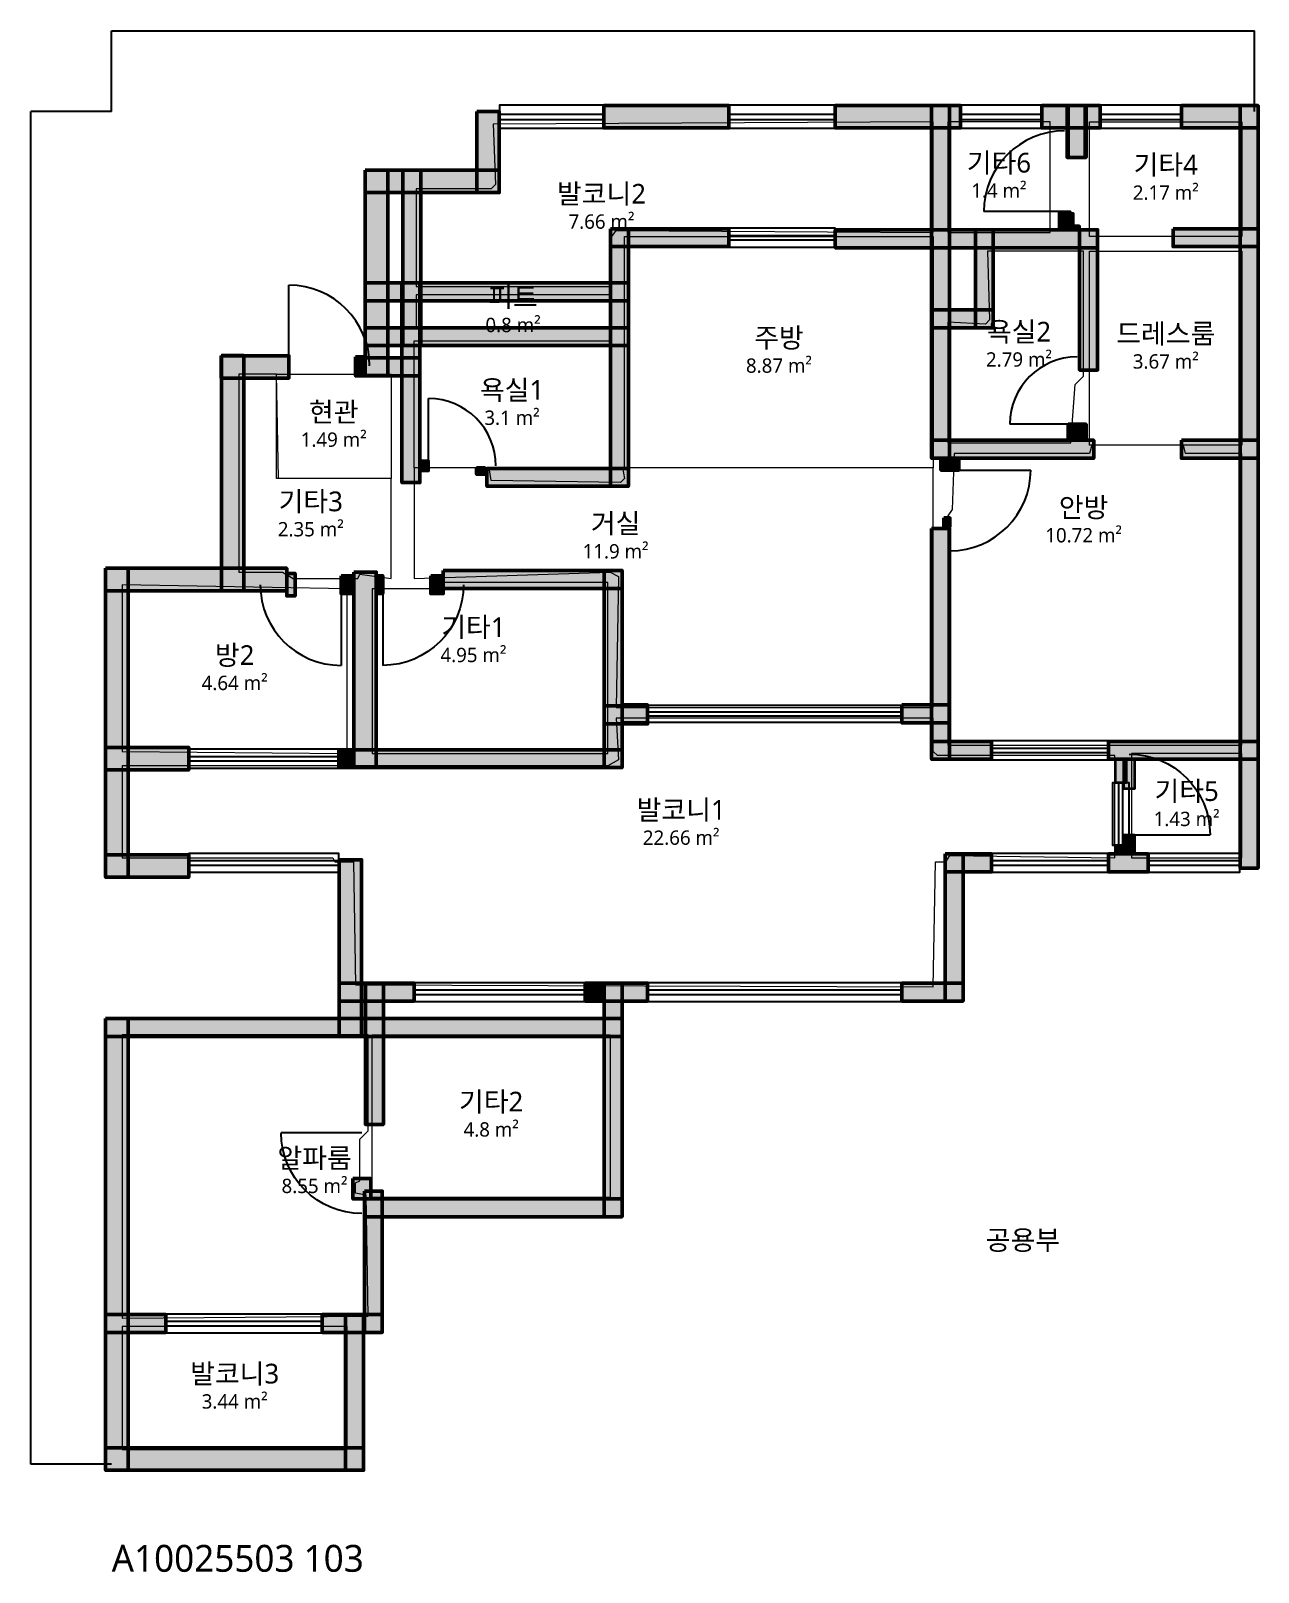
# Model space of a CAD drawing. Header units: millimetres. Extents: x -900 to 12777, y -1204 to 15982.
import ezdxf

# ---------------------------------------------------------------- set-up
doc = ezdxf.new("R2010")
doc.units = ezdxf.units.MM
for name, color, linetype, lineweight in [('A-ANNO-DIMS', 3, 'Continuous', 13), ('A-AREA', 9, 'Continuous', 13), ('A-AREA-IDEN', 7, 'Continuous', 18), ('A-AREA-PUBL', 9, 'Continuous', 13), ('A-DOOR', 4, 'Continuous', 25), ('A-GLAZ', 5, 'Continuous', 25), ('A-WALL-EXTR', 7, 'Continuous', 50), ('A-WALL-PATT', 8, 'Continuous', 9), ('A-WALL-PRTN', 8, 'Continuous', 35), ('A-WALL-STRC', 7, 'Continuous', 50)]:
    doc.layers.add(name, color=color, linetype=linetype, lineweight=lineweight)
doc.styles.add('OpenSansCondensed-Light', font='OpenSansCondensed-Light.ttf')
doc.styles.get("Standard").update_dxf_attribs({"font": 'malgun.ttf'})
doc.dimstyles.new('EZDXF', dxfattribs={"dimtxt": 0.25, "dimasz": 0.175, "dimexe": 0.375, "dimexo": 0.125, "dimgap": 0.1, "dimtad": 1, "dimlfac": 100, "dimzin": 12, "dimdsep": 46, "dimtxsty": 'OpenSansCondensed-Light', "dimblk": 'ARCHTICK', "dimcen": 2.5, "dimazin": 3, "dimtfac": 0.5, "dimtmove": 2, "dimatfit": 3})

# ---------------------------------------------------------------- blocks, each defined once
blk = doc.blocks.new('JJ-DOOR-SWING')
blk.add_line((0, 0), (0, 1000))
blk.add_arc((0, 0), 1000, 0, 90)
blk = doc.blocks.new('JJ-WIN-DOUBLE')
for p, q in [((0, 120), (1000, 120)), ((0, -120), (1000, -120))]:
    blk.add_line(p, q)
blk.add_lwpolyline([(0, -500), (1000, -500), (1000, 500), (0, 500)], close=True)
blk = doc.blocks.new('_ARCHTICK')
at = {"color": 0, "linetype": 'BYBLOCK', "const_width": 0.15}
blk.add_lwpolyline([(-0.5, -0.5), (0.5, 0.5)], dxfattribs=at)

msp = doc.modelspace()

# ---------------------------------------------------------------- hatches: boundary and pattern name
at = {"layer": 'A-WALL-PATT'}
h = msp.add_hatch(color=8, dxfattribs=at)
h.dxf.hatch_style = 1
h.paths.add_polyline_path([(5484.4, 15149), (6878.7, 15149), (6878.7, 14899), (5484.4, 14899)])
h = msp.add_hatch(color=8, dxfattribs=at)
h.dxf.hatch_style = 1
h.paths.add_polyline_path([(8063.9, 15149), (9458.2, 15149), (9458.2, 14899), (8063.9, 14899)])
h = msp.add_hatch(color=8, dxfattribs=at)
h.dxf.hatch_style = 1
h.paths.add_polyline_path([(9137.5, 15149.5), (9337.5, 15149.5), (9337.5, 11217.4), (9137.5, 11217.4)])
h = msp.add_hatch(color=8, dxfattribs=at)
h.dxf.hatch_style = 1
h.paths.add_polyline_path([(9337.4, 15149), (9458.2, 15149), (9458.2, 14899), (9337.4, 14899)])
h = msp.add_hatch(color=8, dxfattribs=at)
h.dxf.hatch_style = 1
h.paths.add_polyline_path([(10364.6, 15149), (11015.2, 15149), (11015.2, 14899), (10364.6, 14899)])
h = msp.add_hatch(color=8, dxfattribs=at)
h.dxf.hatch_style = 1
h.paths.add_polyline_path([(10364.6, 15149), (11015.2, 15149), (11015.2, 14899), (10364.6, 14899)])
h = msp.add_hatch(color=8, dxfattribs=at)
h.dxf.hatch_style = 1
h.paths.add_polyline_path([(10364.6, 15149), (10648.1, 15149), (10648.1, 14899), (10364.6, 14899)])
h = msp.add_hatch(color=8, dxfattribs=at)
h.dxf.hatch_style = 1
h.paths.add_polyline_path([(10648, 15149.5), (10848, 15149.5), (10848, 14570.8), (10648, 14570.8)])
h = msp.add_hatch(color=8, dxfattribs=at)
h.dxf.hatch_style = 1
h.paths.add_polyline_path([(10659.6, 15149.5), (10859.6, 15149.5), (10859.6, 14570.8), (10659.6, 14570.8)])
h = msp.add_hatch(color=8, dxfattribs=at)
h.dxf.hatch_style = 1
h.paths.add_polyline_path([(10859.5, 15149), (11015.2, 15149), (11015.2, 14899), (10859.5, 14899)])
h = msp.add_hatch(color=8, dxfattribs=at)
h.dxf.hatch_style = 1
h.paths.add_polyline_path([(11921.6, 15149), (12776.8, 15149), (12776.8, 14899), (11921.6, 14899)])
h = msp.add_hatch(color=8, dxfattribs=at)
h.dxf.hatch_style = 1
h.paths.add_polyline_path([(12576.8, 15149.5), (12776.8, 15149.5), (12776.8, 6646.3), (12576.8, 6646.3)])
h = msp.add_hatch(color=8, dxfattribs=at)
h.dxf.hatch_style = 1
h.paths.add_polyline_path([(4069.6, 15082.1), (4319.6, 15082.1), (4319.6, 14178.1), (4069.6, 14178.1)])
h = msp.add_hatch(color=8, dxfattribs=at)
h.dxf.hatch_style = 1
h.paths.add_polyline_path([(2825.9, 14428.6), (4320.1, 14428.6), (4320.1, 14178.6), (2825.9, 14178.6)])
h = msp.add_hatch(color=8, dxfattribs=at)
h.dxf.hatch_style = 1
h.paths.add_polyline_path([(2826.3, 14429), (3076.3, 14429), (3076.3, 12135.4), (2826.3, 12135.4)])
h = msp.add_hatch(color=8, dxfattribs=at)
h.dxf.hatch_style = 1
h.paths.add_polyline_path([(3246.4, 14429), (3446.4, 14429), (3446.4, 12472.3), (3246.4, 12472.3)])
h = msp.add_hatch(color=8, dxfattribs=at)
h.dxf.hatch_style = 1
h.paths.add_polyline_path([(10560.2, 13966.6), (10680.2, 13966.6), (10680.2, 13764.4), (10560.2, 13764.4)])
h = msp.add_hatch(color=8, dxfattribs=at)
h.dxf.hatch_style = 1
h.paths.add_polyline_path([(10689.9, 13943.4), (10713.1, 13943.4), (10713.1, 13780.7), (10689.9, 13780.7)])
h = msp.add_hatch(color=8, dxfattribs=at)
h.dxf.hatch_style = 1
h.paths.add_polyline_path([(5558.7, 13776.1), (6878.7, 13776.1), (6878.7, 13576.1), (5558.7, 13576.1)])
h = msp.add_hatch(color=8, dxfattribs=at)
h.dxf.hatch_style = 1
h.paths.add_polyline_path([(5558.7, 13776), (5758.7, 13776), (5758.7, 10903.7), (5558.7, 10903.7)])
h = msp.add_hatch(color=8, dxfattribs=at)
h.dxf.hatch_style = 1
h.paths.add_polyline_path([(8063.9, 13764.5), (10987.4, 13764.5), (10987.4, 13564.5), (8063.9, 13564.5)])
h = msp.add_hatch(color=8, dxfattribs=at)
h.dxf.hatch_style = 1
h.paths.add_polyline_path([(9625.5, 13764.4), (9825.5, 13764.4), (9825.5, 12669.9), (9625.5, 12669.9)])
h = msp.add_hatch(color=8, dxfattribs=at)
h.dxf.hatch_style = 1
h.paths.add_polyline_path([(10689.9, 13803.9), (10782.9, 13803.9), (10782.9, 13780.7), (10689.9, 13780.7)])
h = msp.add_hatch(color=8, dxfattribs=at)
h.dxf.hatch_style = 1
h.paths.add_polyline_path([(10787.4, 13764.4), (10987.4, 13764.4), (10987.4, 12200.4), (10787.4, 12200.4)])
h = msp.add_hatch(color=8, dxfattribs=at)
h.dxf.hatch_style = 1
h.paths.add_polyline_path([(11828.6, 13776.1), (12776.8, 13776.1), (12776.8, 13576.1), (11828.6, 13576.1)])
h = msp.add_hatch(color=8, dxfattribs=at)
h.dxf.hatch_style = 1
h.paths.add_polyline_path([(2825.9, 13171.9), (5758.6, 13171.9), (5758.6, 12971.9), (2825.9, 12971.9)])
h = msp.add_hatch(color=8, dxfattribs=at)
h.dxf.hatch_style = 1
h.paths.add_polyline_path([(3234.8, 13171.8), (3434.8, 13171.8), (3434.8, 10945.5), (3234.8, 10945.5)])
h = msp.add_hatch(color=8, dxfattribs=at)
h.dxf.hatch_style = 1
h.paths.add_polyline_path([(9137.5, 12869.8), (9825.4, 12869.8), (9825.4, 12669.8), (9137.5, 12669.8)])
h = msp.add_hatch(color=8, dxfattribs=at)
h.dxf.hatch_style = 1
h.paths.add_polyline_path([(2825.9, 12672.3), (5758.6, 12672.3), (5758.6, 12472.3), (2825.9, 12472.3)])
h = msp.add_hatch(color=8, dxfattribs=at)
h.dxf.hatch_style = 1
h.paths.add_polyline_path([(1222.4, 12360.3), (1975.3, 12360.3), (1975.3, 12110.3), (1222.4, 12110.3)])
h = msp.add_hatch(color=8, dxfattribs=at)
h.dxf.hatch_style = 1
h.paths.add_polyline_path([(1222.9, 12360.8), (1472.9, 12360.8), (1472.9, 9739.4), (1222.9, 9739.4)])
h = msp.add_hatch(color=8, dxfattribs=at)
h.dxf.hatch_style = 1
h.paths.add_polyline_path([(2719, 12346.9), (2825.9, 12346.9), (2825.9, 12146.9), (2719, 12146.9)])
h = msp.add_hatch(color=8, dxfattribs=at)
h.dxf.hatch_style = 1
h.paths.add_polyline_path([(2719, 12335.3), (3434.7, 12335.3), (3434.7, 12135.3), (2719, 12135.3)])
h = msp.add_hatch(color=8, dxfattribs=at)
h.dxf.hatch_style = 1
h.paths.add_polyline_path([(10659.6, 11596.2), (10859.6, 11596.2), (10859.6, 11417.3), (10659.6, 11417.3)])
h = msp.add_hatch(color=8, dxfattribs=at)
h.dxf.hatch_style = 1
h.paths.add_polyline_path([(9137.5, 11417.4), (10945.5, 11417.4), (10945.5, 11217.4), (9137.5, 11217.4)])
h = msp.add_hatch(color=8, dxfattribs=at)
h.dxf.hatch_style = 1
h.paths.add_polyline_path([(11921.6, 11417.4), (12776.8, 11417.4), (12776.8, 11217.4), (11921.6, 11217.4)])
h = msp.add_hatch(color=8, dxfattribs=at)
h.dxf.hatch_style = 1
h.paths.add_polyline_path([(3434.7, 11191.4), (3532.3, 11191.4), (3532.3, 11071.4), (3434.7, 11071.4)])
h = msp.add_hatch(color=8, dxfattribs=at)
h.dxf.hatch_style = 1
h.paths.add_polyline_path([(9242, 11217.4), (9442, 11217.4), (9442, 11085), (9242, 11085)])
h = msp.add_hatch(color=8, dxfattribs=at)
h.dxf.hatch_style = 1
h.paths.add_polyline_path([(4066.8, 11108.2), (4159.8, 11108.2), (4159.8, 11038.5), (4066.8, 11038.5)])
h = msp.add_hatch(color=8, dxfattribs=at)
h.dxf.hatch_style = 1
h.paths.add_polyline_path([(4183, 11103.6), (5758.6, 11103.6), (5758.6, 10903.6), (4183, 10903.6)])
h = msp.add_hatch(color=8, dxfattribs=at)
h.dxf.hatch_style = 1
h.paths.add_polyline_path([(9272.3, 10550.5), (9342, 10550.5), (9342, 10457.5), (9272.3, 10457.5)])
h = msp.add_hatch(color=8, dxfattribs=at)
h.dxf.hatch_style = 1
h.paths.add_polyline_path([(9137.5, 10434.3), (9337.5, 10434.3), (9337.5, 7859.4), (9137.5, 7859.4)])
h = msp.add_hatch(color=8, dxfattribs=at)
h.dxf.hatch_style = 1
h.paths.add_polyline_path([(-67.4, 9989.9), (1952.1, 9989.9), (1952.1, 9739.9), (-67.4, 9739.9)])
h = msp.add_hatch(color=8, dxfattribs=at)
h.dxf.hatch_style = 1
h.paths.add_polyline_path([(-66.9, 9990.4), (183.1, 9990.4), (183.1, 6544.1), (-66.9, 6544.1)])
h = msp.add_hatch(color=8, dxfattribs=at)
h.dxf.hatch_style = 1
h.paths.add_polyline_path([(1952.1, 9931.8), (2045, 9931.8), (2045, 9681.8), (1952.1, 9681.8)])
h = msp.add_hatch(color=8, dxfattribs=at)
h.dxf.hatch_style = 1
h.paths.add_polyline_path([(2556.3, 9906.8), (2698, 9906.8), (2698, 9706.8), (2556.3, 9706.8)])
h = msp.add_hatch(color=8, dxfattribs=at)
h.dxf.hatch_style = 1
h.paths.add_polyline_path([(2698.5, 9946.3), (2948.5, 9946.3), (2948.5, 7766.4), (2698.5, 7766.4)])
h = msp.add_hatch(color=8, dxfattribs=at)
h.dxf.hatch_style = 1
h.paths.add_polyline_path([(2949, 9906.8), (3021.1, 9906.8), (3021.1, 9706.8), (2949, 9706.8)])
h = msp.add_hatch(color=8, dxfattribs=at)
h.dxf.hatch_style = 1
h.paths.add_polyline_path([(3555.6, 9906.8), (3695, 9906.8), (3695, 9706.8), (3555.6, 9706.8)])
h = msp.add_hatch(color=8, dxfattribs=at)
h.dxf.hatch_style = 1
h.paths.add_polyline_path([(3695, 9964.9), (5688.9, 9964.9), (5688.9, 9764.9), (3695, 9764.9)])
h = msp.add_hatch(color=8, dxfattribs=at)
h.dxf.hatch_style = 1
h.paths.add_polyline_path([(5489, 9964.8), (5689, 9964.8), (5689, 7766.4), (5489, 7766.4)])
h = msp.add_hatch(color=8, dxfattribs=at)
h.dxf.hatch_style = 1
h.paths.add_polyline_path([(5489, 8454.4), (5972.4, 8454.4), (5972.4, 8254.4), (5489, 8254.4)])
h = msp.add_hatch(color=8, dxfattribs=at)
h.dxf.hatch_style = 1
h.paths.add_polyline_path([(5688.9, 8466), (5972.4, 8466), (5972.4, 8266), (5688.9, 8266)])
h = msp.add_hatch(color=8, dxfattribs=at)
h.dxf.hatch_style = 1
h.paths.add_polyline_path([(8807.5, 8466), (9337.4, 8466), (9337.4, 8266), (8807.5, 8266)])
h = msp.add_hatch(color=8, dxfattribs=at)
h.dxf.hatch_style = 1
h.paths.add_polyline_path([(8807.5, 8466), (9137.5, 8466), (9137.5, 8266), (8807.5, 8266)])
h = msp.add_hatch(color=8, dxfattribs=at)
h.dxf.hatch_style = 1
h.paths.add_polyline_path([(-67.4, 7991.4), (859.8, 7991.4), (859.8, 7741.4), (-67.4, 7741.4)])
h = msp.add_hatch(color=8, dxfattribs=at)
h.dxf.hatch_style = 1
h.paths.add_polyline_path([(2533, 7966.4), (5688.9, 7966.4), (5688.9, 7766.4), (2533, 7766.4)])
h = msp.add_hatch(color=8, dxfattribs=at)
h.dxf.hatch_style = 1
h.paths.add_polyline_path([(2533, 7966.4), (2698, 7966.4), (2698, 7766.4), (2533, 7766.4)])
h = msp.add_hatch(color=8, dxfattribs=at)
h.dxf.hatch_style = 1
h.paths.add_polyline_path([(9137.5, 8059.3), (9806.8, 8059.3), (9806.8, 7859.3), (9137.5, 7859.3)])
h = msp.add_hatch(color=8, dxfattribs=at)
h.dxf.hatch_style = 1
h.paths.add_polyline_path([(11108.2, 8059.3), (12776.8, 8059.3), (12776.8, 7859.3), (11108.2, 7859.3)])
h = msp.add_hatch(color=8, dxfattribs=at)
h.dxf.hatch_style = 1
h.paths.add_polyline_path([(11187.6, 7859.4), (11307.6, 7859.4), (11307.6, 7599.1), (11187.6, 7599.1)])
h = msp.add_hatch(color=8, dxfattribs=at)
h.dxf.hatch_style = 1
h.paths.add_polyline_path([(11280.6, 7859.4), (11400.6, 7859.4), (11400.6, 7529.4), (11280.6, 7529.4)])
h = msp.add_hatch(color=8, dxfattribs=at)
h.dxf.hatch_style = 1
h.paths.add_polyline_path([(11187.6, 6902), (11307.6, 6902), (11307.6, 6804.4), (11187.6, 6804.4)])
h = msp.add_hatch(color=8, dxfattribs=at)
h.dxf.hatch_style = 1
h.paths.add_polyline_path([(11280.6, 7018.2), (11400.6, 7018.2), (11400.6, 6804.4), (11280.6, 6804.4)])
h = msp.add_hatch(color=8, dxfattribs=at)
h.dxf.hatch_style = 1
h.paths.add_polyline_path([(-67.4, 6794.6), (859.8, 6794.6), (859.8, 6544.6), (-67.4, 6544.6)])
h = msp.add_hatch(color=8, dxfattribs=at)
h.dxf.hatch_style = 1
h.paths.add_polyline_path([(2535.9, 6739.3), (2785.9, 6739.3), (2785.9, 4768.6), (2535.9, 4768.6)])
h = msp.add_hatch(color=8, dxfattribs=at)
h.dxf.hatch_style = 1
h.paths.add_polyline_path([(9288.5, 6804.4), (9488.5, 6804.4), (9488.5, 5163.7), (9288.5, 5163.7)])
h = msp.add_hatch(color=8, dxfattribs=at)
h.dxf.hatch_style = 1
h.paths.add_polyline_path([(9288.6, 6804.4), (9806.8, 6804.4), (9806.8, 6604.4), (9288.6, 6604.4)])
h = msp.add_hatch(color=8, dxfattribs=at)
h.dxf.hatch_style = 1
h.paths.add_polyline_path([(9488.5, 6804.4), (9806.8, 6804.4), (9806.8, 6604.4), (9488.5, 6604.4)])
h = msp.add_hatch(color=8, dxfattribs=at)
h.dxf.hatch_style = 1
h.paths.add_polyline_path([(11108.2, 6804.4), (11549.7, 6804.4), (11549.7, 6604.4), (11108.2, 6604.4)])
h = msp.add_hatch(color=8, dxfattribs=at)
h.dxf.hatch_style = 1
h.paths.add_polyline_path([(11108.2, 6804.4), (11549.7, 6804.4), (11549.7, 6604.4), (11108.2, 6604.4)])
h = msp.add_hatch(color=8, dxfattribs=at)
h.dxf.hatch_style = 1
h.paths.add_polyline_path([(2535.4, 5363.6), (3369.6, 5363.6), (3369.6, 5163.6), (2535.4, 5163.6)])
h = msp.add_hatch(color=8, dxfattribs=at)
h.dxf.hatch_style = 1
h.paths.add_polyline_path([(2828.1, 5363.5), (3028.1, 5363.5), (3028.1, 3787.9), (2828.1, 3787.9)])
h = msp.add_hatch(color=8, dxfattribs=at)
h.dxf.hatch_style = 1
h.paths.add_polyline_path([(3028, 5363.6), (3369.6, 5363.6), (3369.6, 5163.6), (3028, 5163.6)])
h = msp.add_hatch(color=8, dxfattribs=at)
h.dxf.hatch_style = 1
h.paths.add_polyline_path([(5275.2, 5363.6), (5972.4, 5363.6), (5972.4, 5163.6), (5275.2, 5163.6)])
h = msp.add_hatch(color=8, dxfattribs=at)
h.dxf.hatch_style = 1
h.paths.add_polyline_path([(5275.2, 5363.6), (5489, 5363.6), (5489, 5163.6), (5275.2, 5163.6)])
h = msp.add_hatch(color=8, dxfattribs=at)
h.dxf.hatch_style = 1
h.paths.add_polyline_path([(5489, 5363.5), (5689, 5363.5), (5689, 2758.5), (5489, 2758.5)])
h = msp.add_hatch(color=8, dxfattribs=at)
h.dxf.hatch_style = 1
h.paths.add_polyline_path([(5688.9, 5363.6), (5972.4, 5363.6), (5972.4, 5163.6), (5688.9, 5163.6)])
h = msp.add_hatch(color=8, dxfattribs=at)
h.dxf.hatch_style = 1
h.paths.add_polyline_path([(8807.5, 5363.6), (9488.5, 5363.6), (9488.5, 5163.6), (8807.5, 5163.6)])
h = msp.add_hatch(color=8, dxfattribs=at)
h.dxf.hatch_style = 1
h.paths.add_polyline_path([(-67.4, 4968.6), (5688.9, 4968.6), (5688.9, 4768.6), (-67.4, 4768.6)])
h = msp.add_hatch(color=8, dxfattribs=at)
h.dxf.hatch_style = 1
h.paths.add_polyline_path([(-66.9, 4968.5), (183.1, 4968.5), (183.1, -67.4), (-66.9, -67.4)])
h = msp.add_hatch(color=8, dxfattribs=at)
h.dxf.hatch_style = 1
h.paths.add_polyline_path([(2688.7, 3183.7), (2888.7, 3183.7), (2888.7, 2958.3), (2688.7, 2958.3)])
h = msp.add_hatch(color=8, dxfattribs=at)
h.dxf.hatch_style = 1
h.paths.add_polyline_path([(2816.5, 3044.3), (3016.5, 3044.3), (3016.5, 1468.7), (2816.5, 1468.7)])
h = msp.add_hatch(color=8, dxfattribs=at)
h.dxf.hatch_style = 1
h.paths.add_polyline_path([(2816.6, 2958.4), (5688.9, 2958.4), (5688.9, 2758.4), (2816.6, 2758.4)])
h = msp.add_hatch(color=8, dxfattribs=at)
h.dxf.hatch_style = 1
h.paths.add_polyline_path([(-67.4, 1668.6), (604.2, 1668.6), (604.2, 1468.6), (-67.4, 1468.6)])
h = msp.add_hatch(color=8, dxfattribs=at)
h.dxf.hatch_style = 1
h.paths.add_polyline_path([(2347.1, 1668.6), (3016.4, 1668.6), (3016.4, 1468.6), (2347.1, 1468.6)])
h = msp.add_hatch(color=8, dxfattribs=at)
h.dxf.hatch_style = 1
h.paths.add_polyline_path([(2347.1, 1668.6), (2607.4, 1668.6), (2607.4, 1468.6), (2347.1, 1468.6)])
h = msp.add_hatch(color=8, dxfattribs=at)
h.dxf.hatch_style = 1
h.paths.add_polyline_path([(2607.3, 1668.6), (2807.3, 1668.6), (2807.3, -67.4), (2607.3, -67.4)])
h = msp.add_hatch(color=8, dxfattribs=at)
h.dxf.hatch_style = 1
h.paths.add_polyline_path([(-67.4, 183.1), (2807.3, 183.1), (2807.3, -66.9), (-67.4, -66.9)])

# ---------------------------------------------------------------- linework, layer by layer
at = {"layer": 'A-AREA'}
for points in [[(3392.9, 13130), (5554.1, 13130), (5554.1, 13664.5), (5623.8, 13757.4), (9156.1, 13734.2), (9156.1, 14965.9), (4252.7, 14942.6), (4276, 14268.7), (4229.5, 14222.2), (3392.9, 14222.2)], [(9318.8, 14965.9), (9318.8, 13734.2), (10457.5, 13734.2), (10457.5, 14965.9)], [(10899.1, 13687.7), (10899.1, 14965.9), (12595.5, 14965.9), (12595.5, 13687.7)], [(9156.1, 11108.2), (5716.8, 11108.2), (5716.8, 13687.7), (9156.1, 13687.7)], [(9760.3, 13525.1), (9783.6, 12758.2), (9737.1, 12711.7), (9318.8, 12734.9), (9318.8, 11387.1), (10689.9, 11387.1), (10736.4, 12037.8), (10829.3, 12130.7), (10829.3, 13525.1)], [(12595.5, 11363.8), (10899.1, 11363.8), (10899.1, 13525.1), (12595.5, 13525.1)], [(3392.9, 13037), (3392.9, 12665.2), (5554.1, 12665.2), (5554.1, 13037)], [(5554.1, 11108.2), (3369.6, 11108.2), (3369.6, 12525.8), (5554.1, 12525.8)], [(1417.6, 12154), (1417.6, 9946.3), (1905.6, 9946.3), (2021.8, 9876.5), (2742.2, 9876.5), (2765.4, 9923), (3114, 9876.5), (3114, 10992), (1859.1, 10992), (1835.9, 12154)], [(1835.9, 12154), (3114, 12154), (3114, 10992), (1835.9, 10992)], [(9388.5, 11270.9), (9365.3, 10643.4), (9318.8, 10573.7), (9318.8, 8017.4), (12595.5, 8017.4), (12595.5, 11270.9), (11968, 11270.9), (11944.8, 11363.8), (10922.3, 11363.8), (10899.1, 11270.9)], [(3369.6, 11108.2), (3369.6, 9876.5), (5554.1, 9946.3), (5647.1, 9899.8), (5623.8, 8435.7), (9156.1, 8435.7), (9156.1, 11108.2), (5693.5, 11108.2), (5716.8, 10992), (5670.3, 10945.5), (4229.5, 10968.8), (4206.2, 11108.2)], [(116.2, 9806.8), (116.2, 7947.7), (2626, 7924.5), (2626, 9760.3)], [(2904.9, 9760.3), (2904.9, 7924.5), (5530.9, 7924.5), (5530.9, 9830.1), (3671.7, 9830.1), (3648.5, 9760.3)], [(116.2, 7785), (116.2, 6762.5), (2463.3, 6762.5), (2486.6, 6716), (2695.7, 6716), (2719, 5345), (9156.1, 5321.7), (9179.4, 6716), (9295.6, 6716), (9342, 6785.8), (11177.9, 6762.5), (11177.9, 7901.2), (9202.6, 7901.2), (9156.1, 7947.7), (9156.1, 8319.5), (5623.8, 8319.5), (5647.1, 7854.8), (5530.9, 7785)], [(11363.8, 7924.5), (11363.8, 6762.5), (12595.5, 6762.5), (12595.5, 7924.5)], [(116.2, 4787.2), (116.2, 1626.7), (2858.4, 1650), (2835.1, 2997.8), (2719, 3021.1), (2719, 3137.3), (2765.4, 3160.5), (2765.4, 3625.3), (2858.4, 3718.2), (2858.4, 4787.2)], [(2904.9, 2974.6), (2904.9, 4787.2), (5554.1, 4787.2), (5554.1, 2974.6)], [(116.2, 1533.8), (116.2, 162.7), (2626, 162.7), (2626, 1533.8)]]:
    msp.add_lwpolyline(points, close=True, dxfattribs=at)
at = {"layer": 'A-WALL-EXTR'}
for points in [[(5484.4, 15149), (6878.7, 15149), (6878.7, 14899), (5484.4, 14899)], [(8063.9, 15149), (9458.2, 15149), (9458.2, 14899), (8063.9, 14899)], [(9337.4, 15149), (9458.2, 15149), (9458.2, 14899), (9337.4, 14899)], [(10364.6, 15149), (11015.2, 15149), (11015.2, 14899), (10364.6, 14899)], [(10364.6, 15149), (11015.2, 15149), (11015.2, 14899), (10364.6, 14899)], [(10364.6, 15149), (10648.1, 15149), (10648.1, 14899), (10364.6, 14899)], [(10859.5, 15149), (11015.2, 15149), (11015.2, 14899), (10859.5, 14899)], [(11921.6, 15149), (12776.8, 15149), (12776.8, 14899), (11921.6, 14899)], [(4069.6, 15082.1), (4319.6, 15082.1), (4319.6, 14178.1), (4069.6, 14178.1)], [(2825.9, 14428.6), (4320.1, 14428.6), (4320.1, 14178.6), (2825.9, 14178.6)], [(2826.3, 14429), (3076.3, 14429), (3076.3, 12135.4), (2826.3, 12135.4)], [(10689.9, 13943.4), (10713.1, 13943.4), (10713.1, 13780.7), (10689.9, 13780.7)], [(10689.9, 13803.9), (10782.9, 13803.9), (10782.9, 13780.7), (10689.9, 13780.7)], [(1222.4, 12360.3), (1975.3, 12360.3), (1975.3, 12110.3), (1222.4, 12110.3)], [(1222.9, 12360.8), (1472.9, 12360.8), (1472.9, 9739.4), (1222.9, 9739.4)], [(4066.8, 11108.2), (4159.8, 11108.2), (4159.8, 11038.5), (4066.8, 11038.5)], [(9272.3, 10550.5), (9342, 10550.5), (9342, 10457.5), (9272.3, 10457.5)], [(-67.4, 9989.9), (1952.1, 9989.9), (1952.1, 9739.9), (-67.4, 9739.9)], [(-66.9, 9990.4), (183.1, 9990.4), (183.1, 6544.1), (-66.9, 6544.1)], [(1952.1, 9931.8), (2045, 9931.8), (2045, 9681.8), (1952.1, 9681.8)], [(2698.5, 9946.3), (2948.5, 9946.3), (2948.5, 7766.4), (2698.5, 7766.4)], [(-67.4, 7991.4), (859.8, 7991.4), (859.8, 7741.4), (-67.4, 7741.4)], [(-67.4, 6794.6), (859.8, 6794.6), (859.8, 6544.6), (-67.4, 6544.6)], [(2535.9, 6739.3), (2785.9, 6739.3), (2785.9, 4768.6), (2535.9, 4768.6)], [(-66.9, 4968.5), (183.1, 4968.5), (183.1, -67.4), (-66.9, -67.4)], [(-67.4, 183.1), (2807.3, 183.1), (2807.3, -66.9), (-67.4, -66.9)]]:
    msp.add_lwpolyline(points, close=True, dxfattribs=at)
at = {"layer": 'A-WALL-PRTN'}
for points in [[(10560.2, 13966.6), (10680.2, 13966.6), (10680.2, 13764.4), (10560.2, 13764.4)], [(3434.7, 11191.4), (3532.3, 11191.4), (3532.3, 11071.4), (3434.7, 11071.4)], [(11187.6, 7859.4), (11307.6, 7859.4), (11307.6, 7599.1), (11187.6, 7599.1)], [(11280.6, 7859.4), (11400.6, 7859.4), (11400.6, 7529.4), (11280.6, 7529.4)], [(11187.6, 6902), (11307.6, 6902), (11307.6, 6804.4), (11187.6, 6804.4)], [(11280.6, 7018.2), (11400.6, 7018.2), (11400.6, 6804.4), (11280.6, 6804.4)]]:
    msp.add_lwpolyline(points, close=True, dxfattribs=at)
at = {"layer": 'A-WALL-STRC'}
for points in [[(9137.5, 15149.5), (9337.5, 15149.5), (9337.5, 11217.4), (9137.5, 11217.4)], [(10648, 15149.5), (10848, 15149.5), (10848, 14570.8), (10648, 14570.8)], [(10659.6, 15149.5), (10859.6, 15149.5), (10859.6, 14570.8), (10659.6, 14570.8)], [(12576.8, 15149.5), (12776.8, 15149.5), (12776.8, 6646.3), (12576.8, 6646.3)], [(3246.4, 14429), (3446.4, 14429), (3446.4, 12472.3), (3246.4, 12472.3)], [(5558.7, 13776.1), (6878.7, 13776.1), (6878.7, 13576.1), (5558.7, 13576.1)], [(5558.7, 13776), (5758.7, 13776), (5758.7, 10903.7), (5558.7, 10903.7)], [(8063.9, 13764.5), (10987.4, 13764.5), (10987.4, 13564.5), (8063.9, 13564.5)], [(9625.5, 13764.4), (9825.5, 13764.4), (9825.5, 12669.9), (9625.5, 12669.9)], [(10787.4, 13764.4), (10987.4, 13764.4), (10987.4, 12200.4), (10787.4, 12200.4)], [(11828.6, 13776.1), (12776.8, 13776.1), (12776.8, 13576.1), (11828.6, 13576.1)], [(2825.9, 13171.9), (5758.6, 13171.9), (5758.6, 12971.9), (2825.9, 12971.9)], [(3234.8, 13171.8), (3434.8, 13171.8), (3434.8, 10945.5), (3234.8, 10945.5)], [(9137.5, 12869.8), (9825.4, 12869.8), (9825.4, 12669.8), (9137.5, 12669.8)], [(2825.9, 12672.3), (5758.6, 12672.3), (5758.6, 12472.3), (2825.9, 12472.3)], [(2719, 12346.9), (2825.9, 12346.9), (2825.9, 12146.9), (2719, 12146.9)], [(2719, 12335.3), (3434.7, 12335.3), (3434.7, 12135.3), (2719, 12135.3)], [(10659.6, 11596.2), (10859.6, 11596.2), (10859.6, 11417.3), (10659.6, 11417.3)], [(9137.5, 11417.4), (10945.5, 11417.4), (10945.5, 11217.4), (9137.5, 11217.4)], [(11921.6, 11417.4), (12776.8, 11417.4), (12776.8, 11217.4), (11921.6, 11217.4)], [(9242, 11217.4), (9442, 11217.4), (9442, 11085), (9242, 11085)], [(4183, 11103.6), (5758.6, 11103.6), (5758.6, 10903.6), (4183, 10903.6)], [(9137.5, 10434.3), (9337.5, 10434.3), (9337.5, 7859.4), (9137.5, 7859.4)], [(2556.3, 9906.8), (2698, 9906.8), (2698, 9706.8), (2556.3, 9706.8)], [(2949, 9906.8), (3021.1, 9906.8), (3021.1, 9706.8), (2949, 9706.8)], [(3555.6, 9906.8), (3695, 9906.8), (3695, 9706.8), (3555.6, 9706.8)], [(3695, 9964.9), (5688.9, 9964.9), (5688.9, 9764.9), (3695, 9764.9)], [(5489, 9964.8), (5689, 9964.8), (5689, 7766.4), (5489, 7766.4)], [(5489, 8454.4), (5972.4, 8454.4), (5972.4, 8254.4), (5489, 8254.4)], [(5688.9, 8466), (5972.4, 8466), (5972.4, 8266), (5688.9, 8266)], [(8807.5, 8466), (9337.4, 8466), (9337.4, 8266), (8807.5, 8266)], [(8807.5, 8466), (9137.5, 8466), (9137.5, 8266), (8807.5, 8266)], [(2533, 7966.4), (5688.9, 7966.4), (5688.9, 7766.4), (2533, 7766.4)], [(2533, 7966.4), (2698, 7966.4), (2698, 7766.4), (2533, 7766.4)], [(9137.5, 8059.3), (9806.8, 8059.3), (9806.8, 7859.3), (9137.5, 7859.3)], [(11108.2, 8059.3), (12776.8, 8059.3), (12776.8, 7859.3), (11108.2, 7859.3)], [(9288.5, 6804.4), (9488.5, 6804.4), (9488.5, 5163.7), (9288.5, 5163.7)], [(9288.6, 6804.4), (9806.8, 6804.4), (9806.8, 6604.4), (9288.6, 6604.4)], [(9488.5, 6804.4), (9806.8, 6804.4), (9806.8, 6604.4), (9488.5, 6604.4)], [(11108.2, 6804.4), (11549.7, 6804.4), (11549.7, 6604.4), (11108.2, 6604.4)], [(11108.2, 6804.4), (11549.7, 6804.4), (11549.7, 6604.4), (11108.2, 6604.4)], [(2535.4, 5363.6), (3369.6, 5363.6), (3369.6, 5163.6), (2535.4, 5163.6)], [(2828.1, 5363.5), (3028.1, 5363.5), (3028.1, 3787.9), (2828.1, 3787.9)], [(3028, 5363.6), (3369.6, 5363.6), (3369.6, 5163.6), (3028, 5163.6)], [(5275.2, 5363.6), (5972.4, 5363.6), (5972.4, 5163.6), (5275.2, 5163.6)], [(5275.2, 5363.6), (5489, 5363.6), (5489, 5163.6), (5275.2, 5163.6)], [(5489, 5363.5), (5689, 5363.5), (5689, 2758.5), (5489, 2758.5)], [(5688.9, 5363.6), (5972.4, 5363.6), (5972.4, 5163.6), (5688.9, 5163.6)], [(8807.5, 5363.6), (9488.5, 5363.6), (9488.5, 5163.6), (8807.5, 5163.6)], [(-67.4, 4968.6), (5688.9, 4968.6), (5688.9, 4768.6), (-67.4, 4768.6)], [(2688.7, 3183.7), (2888.7, 3183.7), (2888.7, 2958.3), (2688.7, 2958.3)], [(2816.5, 3044.3), (3016.5, 3044.3), (3016.5, 1468.7), (2816.5, 1468.7)], [(2816.6, 2958.4), (5688.9, 2958.4), (5688.9, 2758.4), (2816.6, 2758.4)], [(-67.4, 1668.6), (604.2, 1668.6), (604.2, 1468.6), (-67.4, 1468.6)], [(2347.1, 1668.6), (3016.4, 1668.6), (3016.4, 1468.6), (2347.1, 1468.6)], [(2347.1, 1668.6), (2607.4, 1668.6), (2607.4, 1468.6), (2347.1, 1468.6)], [(2607.3, 1668.6), (2807.3, 1668.6), (2807.3, -67.4), (2607.3, -67.4)]]:
    msp.add_lwpolyline(points, close=True, dxfattribs=at)

# ---------------------------------------------------------------- block references
at = {"layer": 'A-DOOR'}
for p, xscale, yscale, rotation in [((10620.2, 13966.6), 0.9, 0.9, 90), ((10759.6, 11596.2), 0.75, 0.75, 90), ((9342, 11085), 0.9, 0.9, -90), ((2556.3, 9806.8), 0.9, 0.9, 180), ((11340.6, 7018.2), 0.9, -0.9, 90), ((2788.7, 3695), 0.9, -0.9, -90)]:
    msp.add_blockref('JJ-DOOR-SWING', p, dxfattribs=dict(at, xscale=xscale, yscale=yscale, rotation=rotation))
for p, xscale, yscale in [((1975.3, 12246.9), 0.9, 0.9), ((3532.3, 11131.4), 0.75, 0.75), ((3021.1, 9806.8), 0.9, -0.9)]:
    msp.add_blockref('JJ-DOOR-SWING', p, dxfattribs=dict(at, xscale=xscale, yscale=yscale))
at = {"layer": 'A-GLAZ'}
for p, xscale, yscale in [((4322.4, 15024), 1.162, 0.2556280950839862), ((6878.7, 15024), 1.1851999999999998, 0.2556280950839862), ((9458.2, 15024), 0.9063999999999997, 0.2556280950839862), ((11015.2, 15024), 0.9063999999999997, 0.2556280950839862), ((6878.7, 13676.1), 1.1851999999999998, 0.20915025961417053), ((5972.4, 8366), 2.8351, 0.1859113418792627), ((859.8, 7866.4), 1.6732, 0.20915025961417053), ((9806.8, 7959.3), 1.3014000000000014, 0.20915025961417053), ((859.8, 6704.4), 1.6732, 0.20915025961417053), ((9806.8, 6704.4), 1.3014000000000014, 0.20915025961417053), ((11549.7, 6704.4), 1.0225999999999986, 0.20915025961417053), ((3369.6, 5263.6), 1.9056, 0.20915025961417053), ((5972.4, 5263.6), 2.8351, 0.20915025961417053), ((604.2, 1568.6), 1.7429, 0.20915025961417053)]:
    msp.add_blockref('JJ-WIN-DOUBLE', p, dxfattribs=dict(at, xscale=xscale, yscale=yscale))
at = {"layer": 'A-GLAZ', "xscale": 0.6971000000000004, "yscale": 0.1859113418792627, "rotation": 90}
msp.add_blockref('JJ-WIN-DOUBLE', (11247.6, 6902), dxfattribs=at)

# ---------------------------------------------------------------- texts
at = {"layer": 'A-AREA-IDEN'}
for s, insert, char_height, attachment_point in [('기타6', (9888.15, 14500.05), 220, 5), ('기타4', (11747.3, 14476.8), 220, 5), ('발코니2', (5458.82, 14153.77), 220, 5), ('1.4 m²', (9888.15, 14200.05), 160, 5), ('2.17 m²', (11747.3, 14176.8), 160, 5), ('7.66 m²', (5458.82, 13853.77), 160, 5), ('피트', (4473.5, 13001.1), 220, 5), ('0.8 m²', (4473.5, 12701.1), 160, 5), ('욕실2', (10111.5, 12616.41111), 220, 5), ('드레스룸', (11747.3, 12594.45), 220, 5), ('주방', (7436.45, 12547.95), 220, 5), ('2.79 m²', (10111.5, 12316.41111), 160, 5), ('3.67 m²', (11747.3, 12294.45), 160, 5), ('8.87 m²', (7436.45, 12247.95), 160, 5), ('욕실1', (4461.85, 11967), 220, 5), ('현관', (2474.95, 11723), 220, 5), ('3.1 m²', (4461.85, 11667), 160, 5), ('1.49 m²', (2474.95, 11423), 160, 5), ('기타3', (2219.32, 10723.71), 220, 5), ('안방', (10831.66, 10656.31), 220, 5), ('2.35 m²', (2219.32, 10423.71), 160, 5), ('거실', (5616.05833, 10477.75833), 220, 5), ('10.72 m²', (10831.66, 10356.31), 160, 5), ('11.9 m²', (5616.05833, 10177.75833), 160, 5), ('기타1', (4031.96667, 9321.63333), 220, 5), ('방2', (1371.1, 9009.825), 220, 5), ('4.95 m²', (4031.96667, 9021.63333), 160, 5), ('4.64 m²', (1371.1, 8709.825), 160, 5), ('기타5', (11979.65, 7493.5), 220, 5), ('발코니1', (6346.80556, 7284.32778), 220, 5), ('1.43 m²', (11979.65, 7193.5), 160, 5), ('22.66 m²', (6346.80556, 6984.32778), 160, 5), ('기타2', (4229.5, 4030.9), 220, 5), ('4.8 m²', (4229.5, 3730.9), 160, 5), ('알파룸', (2261.15, 3401.13), 220, 5), ('8.55 m²', (2261.15, 3101.13), 160, 5), ('발코니3', (1371.1, 998.25), 220, 5), ('3.44 m²', (1371.1, 698.25), 160, 5), ('A10025503 103', (0, -900), 300, 1)]:
    msp.add_mtext(s, dxfattribs=dict(at, insert=insert, char_height=char_height, attachment_point=attachment_point))
at = {"layer": 'A-AREA-PUBL', "insert": (10155.4, 2486.6), "char_height": 220, "attachment_point": 5}
msp.add_mtext('공용부', dxfattribs=at)

# ---------------------------------------------------------------- dimensions: what is measured, and where the dimension line sits
at = {"layer": 'A-ANNO-DIMS'}
msp.add_linear_dim(base=(0, 15982.05761), p1=(0, 15082.05761), p2=(12734.92692, 15082.05761), dimstyle='EZDXF', dxfattribs=at).render()
msp.add_linear_dim(base=(-900, 0), p1=(0, 0), p2=(0, 15082.05761), angle=90, dimstyle='EZDXF', dxfattribs=at).render()

doc.saveas('drawing.dxf')
